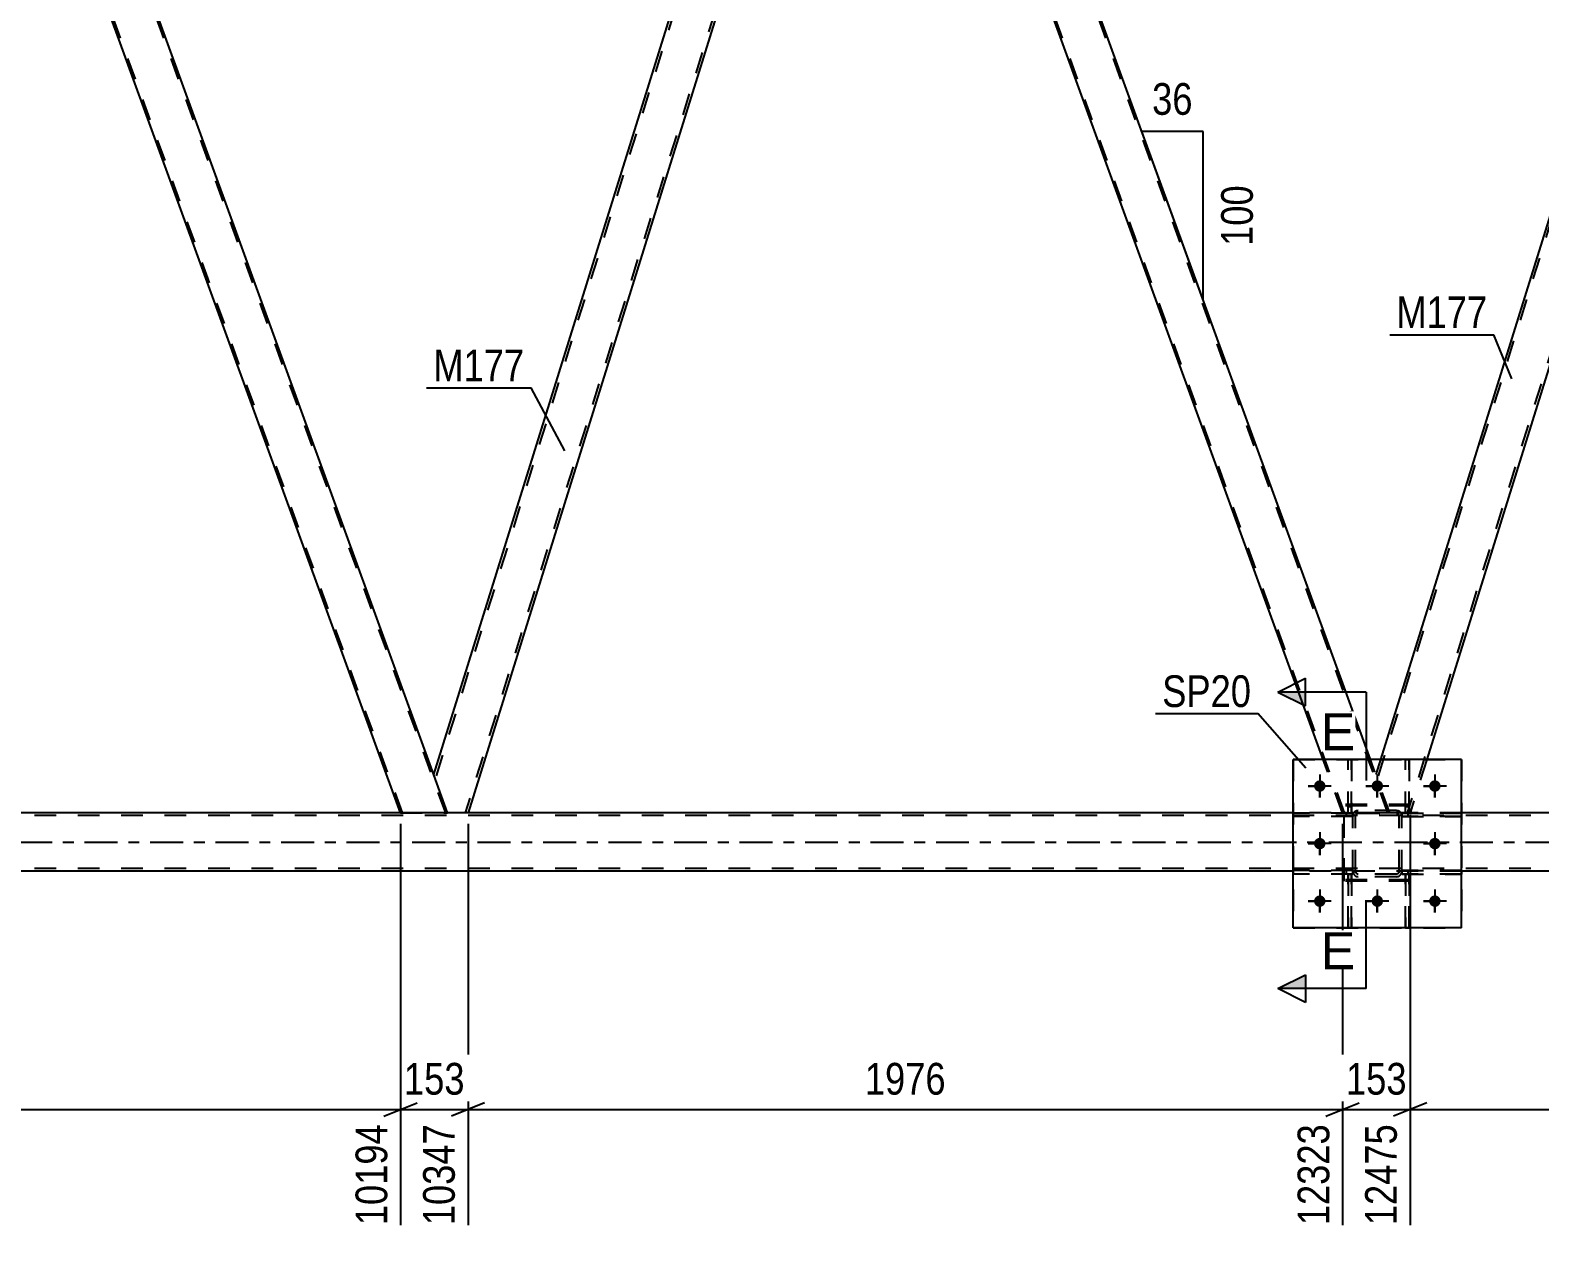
# Model space of a CAD drawing. Header units: millimetres. Extents: x 0 to 1797, y -6 to 560.
# Drawn here: x 1505.7 to 1642.1, y 265.7 to 374.3 of the extents above; entities that cross this region are included whole.
import ezdxf

# ---------------------------------------------------------------- set-up
doc = ezdxf.new("R2010")
doc.units = ezdxf.units.MM
doc.linetypes.add('DXK_LINE_DOT2', pattern=[3.9198, 1.9599, -1.9599])
doc.linetypes.add('DXK_LINE_DOT3', pattern=[5.9187, 2.979, -0.9799, 0.9799, -0.9799])
doc.styles.add('Arial', font='ARIAL.TTF', dxfattribs={"height": 0.2})
doc.styles.add('Arial Narrow', font='ARIALN.TTF', dxfattribs={"height": 0.2})

# ---------------------------------------------------------------- blocks, each defined once
blk = doc.blocks.new('Part-814276781-3734 - 3708')
at = {"color": 7, "linetype": 'DXK_LINE_DOT2'}
for p, q in [((1625.13, 298.05), (1624.81, 298.05)), ((1624.81, 298.05), (1624.81, 293.22)), ((1624.81, 297.45), (1625.13, 297.45)), ((1625.13, 293.22), (1625.13, 298.05)), ((1624.81, 293.22), (1625.13, 293.22))]:
    blk.add_line(p, q, dxfattribs=at)
blk = doc.blocks.new('Part-814276781-3737 - 3708')
at = {"color": 2, "linetype": 'Continuous'}
for p, q in [((1630.01, 308.42), (1630.01, 308.42)), ((1630.33, 308.42), (1630.01, 308.42)), ((1630.33, 308.42), (1630.33, 308.42))]:
    blk.add_line(p, q, dxfattribs=at)
at = {"color": 7, "linetype": 'DXK_LINE_DOT2'}
for p, q in [((1630.01, 303.57), (1630.01, 308.42)), ((1630.33, 303.57), (1630.33, 308.42)), ((1630.01, 304.17), (1630.33, 304.17)), ((1630.33, 303.57), (1630.01, 303.57))]:
    blk.add_line(p, q, dxfattribs=at)
blk = doc.blocks.new('Part-814276781-3740 - 3708')
at = {"color": 2, "linetype": 'Continuous'}
for p, q in [((1624.81, 308.42), (1624.81, 308.42)), ((1625.13, 308.42), (1624.81, 308.42)), ((1625.13, 308.42), (1625.13, 308.42))]:
    blk.add_line(p, q, dxfattribs=at)
at = {"color": 7, "linetype": 'DXK_LINE_DOT2'}
for p, q in [((1624.81, 303.57), (1624.81, 308.42)), ((1625.13, 303.57), (1625.13, 308.42)), ((1624.81, 304.17), (1625.13, 304.17)), ((1625.13, 303.57), (1624.81, 303.57))]:
    blk.add_line(p, q, dxfattribs=at)
blk = doc.blocks.new('Part-814276781-3741 - 3708')
at = {"color": 7, "linetype": 'DXK_LINE_DOT2'}
for p, q in [((1625.25, 298.38), (1619.85, 298.38)), ((1619.85, 298.06), (1619.85, 298.38)), ((1625.25, 298.06), (1619.85, 298.06)), ((1624.65, 298.06), (1624.65, 298.38)), ((1625.25, 298.38), (1625.25, 298.06))]:
    blk.add_line(p, q, dxfattribs=at)
blk = doc.blocks.new('Part-814276781-3742 - 3708')
at = {"color": 7, "linetype": 'DXK_LINE_DOT2'}
for p, q in [((1625.25, 303.58), (1619.85, 303.58)), ((1619.85, 303.26), (1619.85, 303.58)), ((1625.25, 303.26), (1619.85, 303.26)), ((1624.65, 303.26), (1624.65, 303.58)), ((1625.25, 303.58), (1625.25, 303.26))]:
    blk.add_line(p, q, dxfattribs=at)
blk = doc.blocks.new('Bolt-814276781-3807 - 3708')
at = {"linetype": 'Continuous'}
for points in [[(1622.77, 306.02, -1), (1621.73, 306.02, -1)], [(1627.97, 306.02, -1), (1626.93, 306.02, -1)], [(1633.17, 306.02, -1), (1632.13, 306.02, -1)], [(1622.77, 300.82, -1), (1621.73, 300.82, -1)], [(1633.17, 300.82, -1), (1632.13, 300.82, -1)], [(1622.77, 295.62, -1), (1621.73, 295.62, -1)], [(1627.97, 295.62, -1), (1626.93, 295.62, -1)], [(1633.17, 295.62, -1), (1632.13, 295.62, -1)]]:
    blk.add_hatch(color=1, dxfattribs=at).paths.add_polyline_path(points)
at = {"color": 1, "linetype": 'Continuous'}
for p, q in [((1622.25, 307.06), (1622.25, 304.98)), ((1627.45, 307.06), (1627.45, 304.98)), ((1632.65, 307.06), (1632.65, 304.98)), ((1623.29, 306.02), (1621.21, 306.02)), ((1628.49, 306.02), (1626.41, 306.02)), ((1633.69, 306.02), (1631.61, 306.02)), ((1622.25, 301.86), (1622.25, 299.78)), ((1632.65, 301.86), (1632.65, 299.78)), ((1623.29, 300.82), (1621.21, 300.82)), ((1633.69, 300.82), (1631.61, 300.82)), ((1622.25, 296.66), (1622.25, 294.58)), ((1627.45, 296.66), (1627.45, 294.58)), ((1632.65, 296.66), (1632.65, 294.58)), ((1623.29, 295.62), (1621.21, 295.62)), ((1628.49, 295.62), (1626.41, 295.62)), ((1633.69, 295.62), (1631.61, 295.62))]:
    blk.add_line(p, q, dxfattribs=at)
blk = doc.blocks.new('Bolt-814276781-3808 - 3708')
at = {"color": 1, "linetype": 'Continuous'}
for p, q in [((1622.25, 307.06), (1622.25, 306.36)), ((1627.45, 307.06), (1627.45, 306.36)), ((1632.65, 307.06), (1632.65, 306.36)), ((1621.21, 306.02), (1621.9, 306.02)), ((1622.25, 304.98), (1622.25, 305.67)), ((1623.29, 306.02), (1622.6, 306.02)), ((1626.41, 306.02), (1627.1, 306.02)), ((1627.45, 304.98), (1627.45, 305.67)), ((1628.49, 306.02), (1627.8, 306.02)), ((1631.61, 306.02), (1632.3, 306.02)), ((1632.65, 304.98), (1632.65, 305.67)), ((1633.69, 306.02), (1633, 306.02)), ((1622.25, 301.86), (1622.25, 301.16)), ((1632.65, 301.86), (1632.65, 301.16)), ((1621.21, 300.82), (1621.9, 300.82)), ((1622.25, 299.78), (1622.25, 300.47)), ((1623.29, 300.82), (1622.6, 300.82)), ((1631.61, 300.82), (1632.3, 300.82)), ((1632.65, 299.78), (1632.65, 300.47)), ((1633.69, 300.82), (1633, 300.82)), ((1622.25, 296.66), (1622.25, 295.96)), ((1627.45, 296.66), (1627.45, 295.96)), ((1632.65, 296.66), (1632.65, 295.96)), ((1621.21, 295.62), (1621.9, 295.62)), ((1622.25, 294.58), (1622.25, 295.27)), ((1623.29, 295.62), (1622.6, 295.62)), ((1626.41, 295.62), (1627.1, 295.62)), ((1627.45, 294.58), (1627.45, 295.27)), ((1628.49, 295.62), (1627.8, 295.62)), ((1631.61, 295.62), (1632.3, 295.62)), ((1632.65, 294.58), (1632.65, 295.27)), ((1633.69, 295.62), (1633, 295.62))]:
    blk.add_line(p, q, dxfattribs=at)
blk = doc.blocks.new('Part-814276781-3745 - 3708')
at = {"color": 7, "linetype": 'DXK_LINE_DOT2'}
for p, q in [((1635.05, 298.38), (1629.65, 298.38)), ((1629.65, 298.38), (1629.65, 298.06)), ((1629.65, 298.06), (1635.05, 298.06)), ((1630.25, 298.06), (1630.25, 298.38)), ((1635.05, 298.06), (1635.05, 298.38))]:
    blk.add_line(p, q, dxfattribs=at)
blk = doc.blocks.new('Part-814276781-3746 - 3708')
at = {"color": 7, "linetype": 'DXK_LINE_DOT2'}
for p, q in [((1635.05, 303.58), (1629.65, 303.58)), ((1629.65, 303.58), (1629.65, 303.26)), ((1629.65, 303.26), (1635.05, 303.26)), ((1630.25, 303.26), (1630.25, 303.58)), ((1635.05, 303.26), (1635.05, 303.58))]:
    blk.add_line(p, q, dxfattribs=at)
blk = doc.blocks.new('Part-814276781-3750 - 3708')
at = {"color": 7, "linetype": 'DXK_LINE_DOT2'}
for p, q in [((1629.65, 303.26), (1629.65, 303.58)), ((1629.65, 303.58), (1635.05, 303.58)), ((1635.05, 303.26), (1629.65, 303.26)), ((1630.25, 303.26), (1630.25, 303.58)), ((1635.05, 303.58), (1635.05, 303.26))]:
    blk.add_line(p, q, dxfattribs=at)
blk = doc.blocks.new('Part-814276781-3884 - 3708')
at = {"color": 7, "linetype": 'DXK_LINE_DOT2'}
for p, q in [((1630.01, 303.57), (1630.01, 308.42)), ((1630.01, 308.42), (1630.33, 308.42)), ((1630.33, 308.42), (1630.33, 303.57)), ((1630.01, 304.17), (1630.33, 304.17)), ((1630.33, 303.57), (1630.01, 303.57))]:
    blk.add_line(p, q, dxfattribs=at)
blk = doc.blocks.new('Part-814276781-3755 - 3708')
at = {"color": 2, "linetype": 'Continuous'}
for p, q in [((1635.05, 308.42), (1619.85, 308.42)), ((1619.85, 293.22), (1619.85, 308.42)), ((1635.05, 293.22), (1635.05, 308.42)), ((1635.05, 293.22), (1619.85, 293.22))]:
    blk.add_line(p, q, dxfattribs=at)
blk = doc.blocks.new('Part-814276781-3756 - 3708')
at = {"color": 7, "linetype": 'DXK_LINE_DOT2'}
for p, q in [((1619.85, 308.42), (1635.05, 308.42)), ((1619.85, 308.42), (1619.85, 293.22)), ((1635.05, 308.42), (1635.05, 293.22)), ((1619.85, 293.22), (1635.05, 293.22))]:
    blk.add_line(p, q, dxfattribs=at)
blk = doc.blocks.new('Part-814276781-3828 - 3708')
at = {"color": 7, "linetype": 'DXK_LINE_DOT2'}
for p, q in [((1630.33, 298.05), (1630.01, 298.05)), ((1630.01, 298.05), (1630.01, 293.22)), ((1630.01, 297.45), (1630.33, 297.45)), ((1630.33, 293.22), (1630.33, 298.05)), ((1630.01, 293.22), (1630.33, 293.22))]:
    blk.add_line(p, q, dxfattribs=at)
blk = doc.blocks.new('Part-814276781-3794 - 3708')
at = {"color": 7, "linetype": 'DXK_LINE_DOT2'}
for p, q in [((1625.25, 303.34), (1625.29, 303.52)), ((1625.29, 303.52), (1625.25, 303.34)), ((1625.25, 298.3), (1625.25, 303.34)), ((1625.49, 303.34), (1625.51, 303.43)), ((1625.49, 298.3), (1625.49, 303.34)), ((1625.51, 303.43), (1625.56, 303.51)), ((1625.55, 303.78), (1625.73, 303.82)), ((1625.73, 303.82), (1625.55, 303.78)), ((1625.56, 303.51), (1625.64, 303.56)), ((1625.64, 303.56), (1625.73, 303.58)), ((1629.17, 303.82), (1625.73, 303.82)), ((1625.73, 303.58), (1629.17, 303.58)), ((1629.17, 303.82), (1629.36, 303.78)), ((1629.36, 303.78), (1629.17, 303.82)), ((1629.17, 303.58), (1629.26, 303.56)), ((1629.26, 303.56), (1629.34, 303.51)), ((1629.34, 303.51), (1629.39, 303.43)), ((1629.39, 303.43), (1629.41, 303.34)), ((1629.41, 298.3), (1629.41, 303.34)), ((1629.62, 303.52), (1629.65, 303.34)), ((1629.65, 303.34), (1629.62, 303.52)), ((1629.65, 298.3), (1629.65, 303.34)), ((1625.29, 298.11), (1625.25, 298.3)), ((1625.25, 298.3), (1625.29, 298.11)), ((1625.51, 298.2), (1625.49, 298.3)), ((1625.56, 298.13), (1625.51, 298.2)), ((1625.73, 297.82), (1625.55, 297.85)), ((1625.55, 297.85), (1625.73, 297.82)), ((1625.64, 298.07), (1625.56, 298.13)), ((1625.73, 298.06), (1625.64, 298.07)), ((1629.17, 298.06), (1625.73, 298.06)), ((1629.17, 297.82), (1625.73, 297.82)), ((1629.26, 298.07), (1629.17, 298.06)), ((1629.36, 297.85), (1629.17, 297.82)), ((1629.17, 297.82), (1629.36, 297.85)), ((1629.34, 298.13), (1629.26, 298.07)), ((1629.39, 298.2), (1629.34, 298.13)), ((1629.41, 298.3), (1629.39, 298.2)), ((1629.65, 298.3), (1629.62, 298.11)), ((1629.62, 298.11), (1629.65, 298.3))]:
    blk.add_line(p, q, dxfattribs=at)
at = {"color": 7, "linetype": 'DXK_LINE_DOT3'}
blk.add_line((1627.45, 300.82), (1627.45, 300.82), dxfattribs=at)
at = {"color": 7, "linetype": 'DXK_LINE_DOT2'}
for centre, start, end in [((1625.73, 303.34), 112.5, 157.5), ((1625.73, 303.34), 112.5, 157.5), ((1629.17, 303.34), 22.5, 67.5), ((1629.17, 303.34), 22.5, 67.5), ((1625.73, 298.3), 202.5, 247.5), ((1625.73, 298.3), 202.5, 247.5), ((1629.17, 298.3), 292.5, 337.5), ((1629.17, 298.3), 292.5, 337.5)]:
    blk.add_arc(centre, 0.48, start, end, dxfattribs=at)
blk = doc.blocks.new('Part-814276781-3932 - 3708')
at = {"color": 2, "linetype": 'Continuous'}
for p, q in [((1499.31, 424.82), (1495.06, 424.82)), ((1542.19, 307.02), (1499.31, 424.82)), ((1539.18, 303.6), (1496.59, 420.62))]:
    blk.add_line(p, q, dxfattribs=at)
at = {"color": 7, "linetype": 'DXK_LINE_DOT2'}
for p, q in [((1495.06, 424.82), (1496.59, 420.62)), ((1539.35, 303.6), (1495.23, 424.82)), ((1543.26, 303.6), (1499.14, 424.82)), ((1543.43, 303.6), (1542.19, 307.02)), ((1539.18, 303.6), (1543.43, 303.6))]:
    blk.add_line(p, q, dxfattribs=at)
blk = doc.blocks.new('Part-814276781-3881 - 3708')
at = {"color": 7, "linetype": 'DXK_LINE_DOT2'}
for p, q in [((1624.81, 303.57), (1624.81, 308.42)), ((1624.81, 308.42), (1625.13, 308.42)), ((1625.13, 308.42), (1625.13, 303.57)), ((1624.81, 304.17), (1625.13, 304.17)), ((1625.13, 303.57), (1624.81, 303.57))]:
    blk.add_line(p, q, dxfattribs=at)
blk = doc.blocks.new('Part-814276781-3887 - 3708')
at = {"color": 7, "linetype": 'DXK_LINE_DOT2'}
for p, q in [((1624.81, 293.22), (1624.81, 298.05)), ((1624.81, 298.05), (1625.13, 298.05)), ((1624.81, 297.45), (1625.13, 297.45)), ((1625.13, 298.05), (1625.13, 293.22)), ((1625.13, 293.22), (1624.81, 293.22))]:
    blk.add_line(p, q, dxfattribs=at)
blk = doc.blocks.new('Part-814276781-3890 - 3708')
at = {"color": 7, "linetype": 'DXK_LINE_DOT2'}
for p, q in [((1630.01, 293.22), (1630.01, 298.05)), ((1630.01, 298.05), (1630.33, 298.05)), ((1630.01, 297.45), (1630.33, 297.45)), ((1630.33, 298.05), (1630.33, 293.22)), ((1630.33, 293.22), (1630.01, 293.22))]:
    blk.add_line(p, q, dxfattribs=at)
blk = doc.blocks.new('Part-814276781-3912 - 3708')
at = {"color": 7, "linetype": 'DXK_LINE_DOT2'}
for p, q in [((1625.25, 298.38), (1619.85, 298.38)), ((1619.85, 298.38), (1619.85, 298.06)), ((1625.25, 298.06), (1619.85, 298.06)), ((1624.65, 298.06), (1624.65, 298.38)), ((1625.25, 298.06), (1625.25, 298.38))]:
    blk.add_line(p, q, dxfattribs=at)
blk = doc.blocks.new('Part-814276781-3968 - 3708')
at = {"color": 7, "linetype": 'DXK_LINE_DOT2'}
for p, q in [((1630.45, 304.22), (1624.45, 304.22)), ((1624.45, 297.42), (1624.45, 304.22)), ((1630.45, 297.42), (1630.45, 304.22)), ((1630.45, 297.42), (1624.45, 297.42))]:
    blk.add_line(p, q, dxfattribs=at)
blk = doc.blocks.new('Part-814276781-3969 - 3708')
at = {"color": 7, "linetype": 'DXK_LINE_DOT2'}
for p, q in [((1630.45, 304.35), (1624.45, 304.35)), ((1624.45, 297.55), (1624.45, 304.35)), ((1630.45, 297.55), (1630.45, 304.35)), ((1630.45, 297.55), (1624.45, 297.55))]:
    blk.add_line(p, q, dxfattribs=at)
blk = doc.blocks.new('Part-814276781-3970 - 3708')
at = {"color": 7, "linetype": 'DXK_LINE_DOT2'}
for p, q in [((1625.25, 303.34), (1625.29, 303.52)), ((1625.29, 303.52), (1625.25, 303.34)), ((1625.25, 298.3), (1625.25, 303.34)), ((1625.49, 303.34), (1625.51, 303.43)), ((1625.49, 298.3), (1625.49, 303.34)), ((1625.51, 303.43), (1625.56, 303.51)), ((1625.55, 303.78), (1625.73, 303.82)), ((1625.73, 303.82), (1625.55, 303.78)), ((1625.56, 303.51), (1625.64, 303.56)), ((1625.64, 303.56), (1625.73, 303.58)), ((1629.17, 303.82), (1625.73, 303.82)), ((1625.73, 303.58), (1629.17, 303.58)), ((1629.17, 303.82), (1629.36, 303.78)), ((1629.36, 303.78), (1629.17, 303.82)), ((1629.17, 303.58), (1629.26, 303.56)), ((1629.26, 303.56), (1629.34, 303.51)), ((1629.34, 303.51), (1629.39, 303.43)), ((1629.39, 303.43), (1629.41, 303.34)), ((1629.41, 298.3), (1629.41, 303.34)), ((1629.62, 303.52), (1629.65, 303.34)), ((1629.65, 303.34), (1629.62, 303.52)), ((1629.65, 298.3), (1629.65, 303.34)), ((1625.29, 298.11), (1625.25, 298.3)), ((1625.25, 298.3), (1625.29, 298.11)), ((1625.51, 298.2), (1625.49, 298.3)), ((1625.56, 298.13), (1625.51, 298.2)), ((1625.73, 297.82), (1625.55, 297.85)), ((1625.55, 297.85), (1625.73, 297.82)), ((1625.64, 298.07), (1625.56, 298.13)), ((1625.73, 298.06), (1625.64, 298.07)), ((1629.17, 298.06), (1625.73, 298.06)), ((1629.17, 297.82), (1625.73, 297.82)), ((1629.26, 298.07), (1629.17, 298.06)), ((1629.36, 297.85), (1629.17, 297.82)), ((1629.17, 297.82), (1629.36, 297.85)), ((1629.34, 298.13), (1629.26, 298.07)), ((1629.39, 298.2), (1629.34, 298.13)), ((1629.41, 298.3), (1629.39, 298.2)), ((1629.65, 298.3), (1629.62, 298.11)), ((1629.62, 298.11), (1629.65, 298.3))]:
    blk.add_line(p, q, dxfattribs=at)
at = {"color": 7, "linetype": 'DXK_LINE_DOT3'}
blk.add_line((1627.45, 300.82), (1627.45, 300.82), dxfattribs=at)
at = {"color": 7, "linetype": 'DXK_LINE_DOT2'}
for centre, start, end in [((1625.73, 303.34), 112.5, 157.5), ((1625.73, 303.34), 112.5, 157.5), ((1629.17, 303.34), 22.5, 67.5), ((1629.17, 303.34), 22.5, 67.5), ((1625.73, 298.3), 202.5, 247.5), ((1625.73, 298.3), 202.5, 247.5), ((1629.17, 298.3), 292.5, 337.5), ((1629.17, 298.3), 292.5, 337.5)]:
    blk.add_arc(centre, 0.48, start, end, dxfattribs=at)
blk = doc.blocks.new('Part-814276781-3976 - 3708')
at = {"color": 7, "linetype": 'DXK_LINE_DOT2'}
for p, q in [((1743.25, 303.36), (1132.22, 303.36)), ((1635.05, 303.6), (1619.85, 303.6)), ((1743.25, 298.56), (1131.44, 298.56)), ((1635.05, 298.32), (1619.85, 298.32))]:
    blk.add_line(p, q, dxfattribs=at)
at = {"color": 2, "linetype": 'Continuous'}
for p, q in [((1619.85, 303.6), (1464.78, 303.6)), ((1743.25, 303.6), (1635.05, 303.6)), ((1619.85, 298.32), (1464.78, 298.32)), ((1743.25, 298.32), (1635.05, 298.32))]:
    blk.add_line(p, q, dxfattribs=at)
at = {"color": 7, "linetype": 'DXK_LINE_DOT3'}
blk.add_line((1131.83, 300.96), (1743.25, 300.96), dxfattribs=at)
blk = doc.blocks.new('Part-814276781-3991 - 3708')
at = {"color": 2, "linetype": 'Continuous'}
for p, q in [((1578.87, 424.82), (1542.17, 307.07)), ((1580.19, 424.82), (1578.87, 424.82)), ((1581.72, 420.62), (1580.19, 424.82)), ((1581.74, 420.57), (1545.28, 303.6)), ((1543.43, 303.6), (1542.19, 307.02))]:
    blk.add_line(p, q, dxfattribs=at)
at = {"color": 7, "linetype": 'DXK_LINE_DOT2'}
for p, q in [((1579.13, 424.82), (1542.31, 306.7)), ((1581.6, 420.94), (1545.03, 303.6)), ((1581.74, 420.57), (1581.72, 420.62)), ((1581.74, 420.57), (1581.72, 420.62)), ((1542.17, 307.07), (1542.19, 307.02)), ((1545.28, 303.6), (1543.43, 303.6))]:
    blk.add_line(p, q, dxfattribs=at)
blk = doc.blocks.new('Part-814276781-4007 - 3708')
at = {"color": 7, "linetype": 'DXK_LINE_DOT2'}
for p, q in [((1629.65, 298.06), (1629.65, 298.38)), ((1629.65, 298.38), (1635.05, 298.38)), ((1635.05, 298.06), (1629.65, 298.06)), ((1630.25, 298.06), (1630.25, 298.38)), ((1635.05, 298.38), (1635.05, 298.06))]:
    blk.add_line(p, q, dxfattribs=at)
blk = doc.blocks.new('Part-814276781-4012 - 3708')
at = {"color": 7, "linetype": 'DXK_LINE_DOT2'}
for p, q in [((1625.25, 303.58), (1619.85, 303.58)), ((1619.85, 303.58), (1619.85, 303.26)), ((1625.25, 303.26), (1619.85, 303.26)), ((1624.65, 303.26), (1624.65, 303.58)), ((1625.25, 303.26), (1625.25, 303.58))]:
    blk.add_line(p, q, dxfattribs=at)
blk = doc.blocks.new('Part-814276781-4017 - 3708')
at = {"color": 2, "linetype": 'Continuous'}
for p, q in [((1584.45, 424.82), (1580.19, 424.82)), ((1626.82, 308.42), (1584.45, 424.82)), ((1622.56, 308.42), (1581.72, 420.62))]:
    blk.add_line(p, q, dxfattribs=at)
at = {"color": 7, "linetype": 'DXK_LINE_DOT2'}
for p, q in [((1580.19, 424.82), (1581.72, 420.62)), ((1624.48, 303.6), (1580.36, 424.82)), ((1628.4, 303.6), (1584.28, 424.82)), ((1624.31, 303.6), (1622.56, 308.42)), ((1628.57, 303.6), (1626.82, 308.42)), ((1628.57, 303.6), (1624.31, 303.6))]:
    blk.add_line(p, q, dxfattribs=at)
blk = doc.blocks.new('Part-814276781-4022 - 3708')
at = {"color": 7, "linetype": 'DXK_LINE_DOT2'}
for p, q in [((1664.26, 424.82), (1627.44, 306.7)), ((1666.74, 420.94), (1630.16, 303.6)), ((1666.87, 420.57), (1666.85, 420.62)), ((1666.87, 420.57), (1666.85, 420.62)), ((1627.73, 308.42), (1627.31, 307.07)), ((1631.91, 308.42), (1630.41, 303.6)), ((1628.57, 303.6), (1627.31, 307.07)), ((1630.41, 303.6), (1628.57, 303.6))]:
    blk.add_line(p, q, dxfattribs=at)
at = {"color": 2, "linetype": 'Continuous'}
for p, q in [((1664.01, 424.82), (1627.73, 308.42)), ((1665.33, 424.82), (1664.01, 424.82)), ((1666.85, 420.62), (1665.33, 424.82)), ((1666.87, 420.57), (1631.91, 308.42))]:
    blk.add_line(p, q, dxfattribs=at)
blk = doc.blocks.new('StraightDimension-814276781-4713 - 3708')
at = {"color": 7, "linetype": 'Continuous'}
for p, q in [((1545.28, 302.6), (1545.28, 266.34)), ((1624.31, 302.6), (1624.31, 266.34)), ((1546.78, 277.39), (1543.78, 276.19)), ((1622.81, 276.19), (1625.81, 277.39)), ((1545.28, 276.79), (1624.31, 276.79))]:
    blk.add_line(p, q, dxfattribs=at)
at = {"color": 0}
blk.add_wipeout([(1589.05, 277.54), (1589.05, 281.74), (1580.54, 281.74), (1580.54, 277.54)], dxfattribs=at)
at = {"color": 3, "style": 'Arial Narrow'}
blk.add_text('1976', height=2.863, dxfattribs=at).set_placement((1581.14, 278.14))
at = {"color": 0, "linetype": 'Continuous'}
blk.add_wipeout([(1623.71, 276.09), (1619.51, 276.09), (1619.51, 265.74), (1623.71, 265.74)], dxfattribs=at)
at = {"color": 3, "linetype": 'Continuous', "style": 'Arial Narrow'}
blk.add_text('12323', height=2.863, rotation=90.0002, dxfattribs=at).set_placement((1623.11, 266.34))
blk = doc.blocks.new('StraightDimension-814276781-4733 - 3708')
at = {"color": 7, "linetype": 'Continuous'}
for p, q in [((1539.18, 302.6), (1539.18, 266.34)), ((1545.28, 302.6), (1545.28, 266.34)), ((1537.68, 276.19), (1540.68, 277.39)), ((1546.78, 277.39), (1543.78, 276.19)), ((1539.18, 276.79), (1545.28, 276.79))]:
    blk.add_line(p, q, dxfattribs=at)
at = {"color": 0}
blk.add_wipeout([(1545.57, 277.54), (1545.57, 281.74), (1538.89, 281.74), (1538.89, 277.54)], dxfattribs=at)
at = {"color": 0, "linetype": 'Continuous'}
blk.add_wipeout([(1544.68, 276.09), (1540.48, 276.09), (1540.48, 265.74), (1544.68, 265.74)], dxfattribs=at)
at = {"color": 3, "style": 'Arial Narrow'}
blk.add_text('153', height=2.863, dxfattribs=at).set_placement((1539.49, 278.14))
at = {"color": 3, "linetype": 'Continuous', "style": 'Arial Narrow'}
blk.add_text('10347', height=2.863, rotation=90.0002, dxfattribs=at).set_placement((1544.08, 266.34))
blk = doc.blocks.new('StraightDimension-814276781-4752 - 3708')
at = {"color": 7, "linetype": 'Continuous'}
for p, q in [((1460.15, 302.6), (1460.15, 268.17)), ((1539.18, 302.6), (1539.18, 266.34)), ((1461.65, 277.39), (1458.65, 276.19)), ((1537.68, 276.19), (1540.68, 277.39)), ((1460.15, 276.79), (1539.18, 276.79))]:
    blk.add_line(p, q, dxfattribs=at)
at = {"color": 0}
blk.add_wipeout([(1503.92, 277.54), (1503.92, 281.74), (1495.41, 281.74), (1495.41, 277.54)], dxfattribs=at)
at = {"color": 3, "style": 'Arial Narrow'}
blk.add_text('1976', height=2.863, dxfattribs=at).set_placement((1496.01, 278.14))
at = {"color": 0, "linetype": 'Continuous'}
blk.add_wipeout([(1538.58, 276.09), (1534.38, 276.09), (1534.38, 265.74), (1538.58, 265.74)], dxfattribs=at)
at = {"color": 3, "linetype": 'Continuous', "style": 'Arial Narrow'}
blk.add_text('10194', height=2.863, rotation=90.0002, dxfattribs=at).set_placement((1537.98, 266.34))
blk = doc.blocks.new('StraightDimension-814276781-4871 - 3708')
at = {"color": 7, "linetype": 'Continuous'}
for p, q in [((1624.31, 302.6), (1624.31, 266.34)), ((1630.41, 302.6), (1630.41, 266.34)), ((1622.81, 276.19), (1625.81, 277.39)), ((1631.91, 277.39), (1628.91, 276.19)), ((1624.31, 276.79), (1630.41, 276.79))]:
    blk.add_line(p, q, dxfattribs=at)
at = {"color": 0}
blk.add_wipeout([(1630.71, 277.54), (1630.71, 281.74), (1624.02, 281.74), (1624.02, 277.54)], dxfattribs=at)
at = {"color": 0, "linetype": 'Continuous'}
blk.add_wipeout([(1629.81, 276.09), (1625.61, 276.09), (1625.61, 265.74), (1629.81, 265.74)], dxfattribs=at)
at = {"color": 3, "style": 'Arial Narrow'}
blk.add_text('153', height=2.863, dxfattribs=at).set_placement((1624.62, 278.14))
at = {"color": 3, "linetype": 'Continuous', "style": 'Arial Narrow'}
blk.add_text('12475', height=2.863, rotation=90.0002, dxfattribs=at).set_placement((1629.21, 266.34))
blk = doc.blocks.new('StraightDimension-814276781-4890 - 3708')
at = {"color": 7, "linetype": 'Continuous'}
for p, q in [((1630.41, 302.6), (1630.41, 266.34)), ((1709.45, 302.6), (1709.45, 266.34)), ((1631.91, 277.39), (1628.91, 276.19)), ((1707.95, 276.19), (1710.95, 277.39)), ((1630.41, 276.79), (1709.45, 276.79))]:
    blk.add_line(p, q, dxfattribs=at)
at = {"color": 0}
blk.add_wipeout([(1674.19, 277.54), (1674.19, 281.74), (1665.67, 281.74), (1665.67, 277.54)], dxfattribs=at)
at = {"color": 3, "style": 'Arial Narrow'}
blk.add_text('1976', height=2.863, dxfattribs=at).set_placement((1666.27, 278.14))
at = {"color": 0, "linetype": 'Continuous'}
blk.add_wipeout([(1708.85, 276.09), (1704.65, 276.09), (1704.65, 265.74), (1708.85, 265.74)], dxfattribs=at)
at = {"color": 3, "linetype": 'Continuous', "style": 'Arial Narrow'}
blk.add_text('14451', height=2.863, rotation=90.0002, dxfattribs=at).set_placement((1708.25, 266.34))
blk = doc.blocks.new('AngleDimension-814276781-5038 - 3708')
at = {"color": 7, "linetype": 'Continuous'}
for p, q in [((1609.05, 357.21), (1606.16, 365.17)), ((1611.7, 365.17), (1606.16, 365.17)), ((1611.7, 349.95), (1606.16, 365.17)), ((1611.7, 349.95), (1611.7, 365.17))]:
    blk.add_line(p, q, dxfattribs=at)
at = {"color": 0}
for points in [[(1611.36, 366.07), (1611.36, 370.27), (1606.5, 370.27), (1606.5, 366.07)], [(1616.8, 360.91), (1612.6, 360.91), (1612.6, 354.22), (1616.8, 354.22)]]:
    blk.add_wipeout(points, dxfattribs=at)
at = {"color": 3, "style": 'Arial Narrow'}
blk.add_text('36', height=2.863, dxfattribs=at).set_placement((1607.1, 366.67))
blk.add_text('100', height=2.863, rotation=90.0002, dxfattribs=at).set_placement((1616.2, 354.82))
blk = doc.blocks.new('Mark-814276781-3751 - 3708')
at = {"color": 0}
blk.add_wipeout([(1616.05, 313.16), (1616.05, 316.16), (1608.01, 316.16), (1608.01, 313.16)], dxfattribs=at)
blk.add_wipeout([(1616.05, 313.16), (1616.05, 316.16), (1608.01, 316.16), (1608.01, 313.16)], dxfattribs=at)
at = {"color": 30, "linetype": 'Continuous'}
for p in [(1607.41, 312.56), (1621, 307.62)]:
    blk.add_line(p, (1616.65, 312.56), dxfattribs=at)
at = {"color": 3, "style": 'Arial Narrow'}
blk.add_text('SP20', height=2.863, dxfattribs=at).set_placement((1608.01, 313.16))
blk = doc.blocks.new('Mark-814276781-3987 - 3708')
at = {"color": 0}
blk.add_wipeout([(1550.37, 342.59), (1550.37, 345.59), (1542.14, 345.59), (1542.14, 342.59)], dxfattribs=at)
blk.add_wipeout([(1550.37, 342.59), (1550.37, 345.59), (1542.14, 345.59), (1542.14, 342.59)], dxfattribs=at)
at = {"color": 30, "linetype": 'Continuous'}
for p in [(1541.54, 341.99), (1554.04, 336.32)]:
    blk.add_line(p, (1550.97, 341.99), dxfattribs=at)
at = {"color": 3, "style": 'Arial Narrow'}
blk.add_text('M177', height=2.863, dxfattribs=at).set_placement((1542.14, 342.59))
blk = doc.blocks.new('Mark-814276781-4018 - 3708')
at = {"color": 0}
blk.add_wipeout([(1637.39, 347.39), (1637.39, 350.39), (1629.17, 350.39), (1629.17, 347.39)], dxfattribs=at)
blk.add_wipeout([(1637.39, 347.39), (1637.39, 350.39), (1629.17, 350.39), (1629.17, 347.39)], dxfattribs=at)
at = {"color": 30, "linetype": 'Continuous'}
for p in [(1628.57, 346.79), (1639.61, 342.82)]:
    blk.add_line(p, (1637.99, 346.79), dxfattribs=at)
at = {"color": 3, "style": 'Arial Narrow'}
blk.add_text('M177', height=2.863, dxfattribs=at).set_placement((1629.17, 347.39))
blk = doc.blocks.new('SectionMark-814276781-5243 - 3708')
at = {"linetype": 'Continuous'}
for points in [[(1620.95, 314.51), (1620.95, 313.26), (1618.45, 314.51)], [(1620.95, 288.97), (1620.95, 287.72), (1618.45, 287.72)]]:
    blk.add_hatch(color=6, dxfattribs=at).paths.add_polyline_path(points)
at = {"color": 6, "linetype": 'Continuous'}
for p, q in [((1618.45, 314.51), (1620.95, 315.76)), ((1620.95, 313.26), (1620.95, 315.76)), ((1626.45, 314.51), (1618.45, 314.51)), ((1618.45, 314.51), (1620.95, 313.26)), ((1626.45, 314.51), (1626.45, 306.51)), ((1626.45, 287.72), (1626.45, 295.72)), ((1618.45, 287.72), (1620.95, 288.97)), ((1620.95, 288.97), (1620.95, 286.47)), ((1626.45, 287.72), (1618.45, 287.72)), ((1620.95, 286.47), (1618.45, 287.72))]:
    blk.add_line(p, q, dxfattribs=at)
at = {"color": 0, "linetype": 'Continuous'}
for points in [[(1625.45, 309.26), (1625.45, 312.76), (1622.34, 312.76), (1622.34, 309.26)], [(1625.45, 289.47), (1625.45, 292.97), (1622.34, 292.97), (1622.34, 289.47)]]:
    blk.add_wipeout(points, dxfattribs=at)
at = {"color": 3, "linetype": 'Continuous', "style": 'Arial'}
for p in [(1622.34, 309.26), (1622.34, 289.47)]:
    blk.add_text('E', height=3.34, dxfattribs=at).set_placement(p)

msp = doc.modelspace()

# ---------------------------------------------------------------- block references
for name in ['Part-814276781-3932 - 3708', 'Part-814276781-3991 - 3708', 'Part-814276781-4017 - 3708', 'Part-814276781-4022 - 3708', 'Part-814276781-3755 - 3708', 'Part-814276781-3756 - 3708', 'Part-814276781-3740 - 3708', 'Part-814276781-3881 - 3708', 'Part-814276781-3737 - 3708', 'Part-814276781-3884 - 3708', 'Bolt-814276781-3807 - 3708', 'Bolt-814276781-3808 - 3708', 'Part-814276781-3969 - 3708', 'Part-814276781-3976 - 3708', 'Part-814276781-3742 - 3708', 'Part-814276781-4012 - 3708', 'Part-814276781-3968 - 3708', 'Part-814276781-3794 - 3708', 'Part-814276781-3970 - 3708', 'Part-814276781-3746 - 3708', 'Part-814276781-3750 - 3708', 'Part-814276781-3741 - 3708', 'Part-814276781-3912 - 3708', 'Part-814276781-3734 - 3708', 'Part-814276781-3887 - 3708', 'Part-814276781-3745 - 3708', 'Part-814276781-4007 - 3708', 'Part-814276781-3828 - 3708', 'Part-814276781-3890 - 3708']:
    msp.add_blockref(name, (0, 0))

# ---------------------------------------------------------------- next in the draw order: block references
for name in ['AngleDimension-814276781-5038 - 3708', 'Mark-814276781-4018 - 3708', 'Mark-814276781-3987 - 3708', 'Mark-814276781-3751 - 3708', 'StraightDimension-814276781-4713 - 3708']:
    msp.add_blockref(name, (0, 0))

# ---------------------------------------------------------------- next in the draw order: block references
for name in ['StraightDimension-814276781-4733 - 3708', 'StraightDimension-814276781-4871 - 3708']:
    msp.add_blockref(name, (0, 0))

# ---------------------------------------------------------------- next in the draw order: block references
for name in ['SectionMark-814276781-5243 - 3708', 'StraightDimension-814276781-4752 - 3708', 'StraightDimension-814276781-4890 - 3708']:
    msp.add_blockref(name, (0, 0))

doc.saveas('drawing.dxf')
